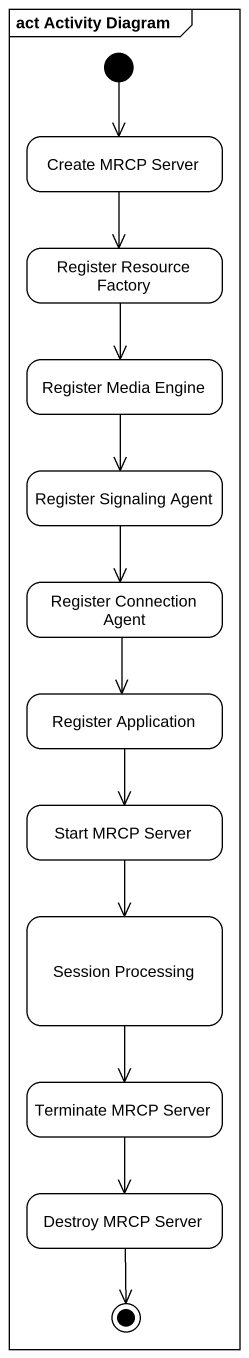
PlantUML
@startuml
mainframe act Activity Diagram
hide empty description
state "Create MRCP Server" as Create_MRCP_Server
state "Register Resource Factory" as Register_Resource_Factory
state "Register Media Engine" as Register_Media_Engine
state "Register Signaling Agent" as Register_Signaling_Agent
state "Register Connection Agent" as Register_Connection_Agent
state "Register Application" as Register_Application
state "Start MRCP Server" as Start_MRCP_Server
state "Session Processing" as Session_Processing
state "Terminate MRCP Server" as Terminate_MRCP_Server
state "Destroy MRCP Server" as Destroy_MRCP_Server
[*] --> Create_MRCP_Server
Create_MRCP_Server --> Register_Resource_Factory
Register_Resource_Factory --> Register_Media_Engine
Register_Media_Engine --> Register_Signaling_Agent
Register_Signaling_Agent --> Register_Connection_Agent
Register_Connection_Agent --> Register_Application
Register_Application --> Start_MRCP_Server
Start_MRCP_Server --> Session_Processing
Session_Processing --> Terminate_MRCP_Server
Terminate_MRCP_Server --> Destroy_MRCP_Server
Destroy_MRCP_Server --> [*]
@enduml
